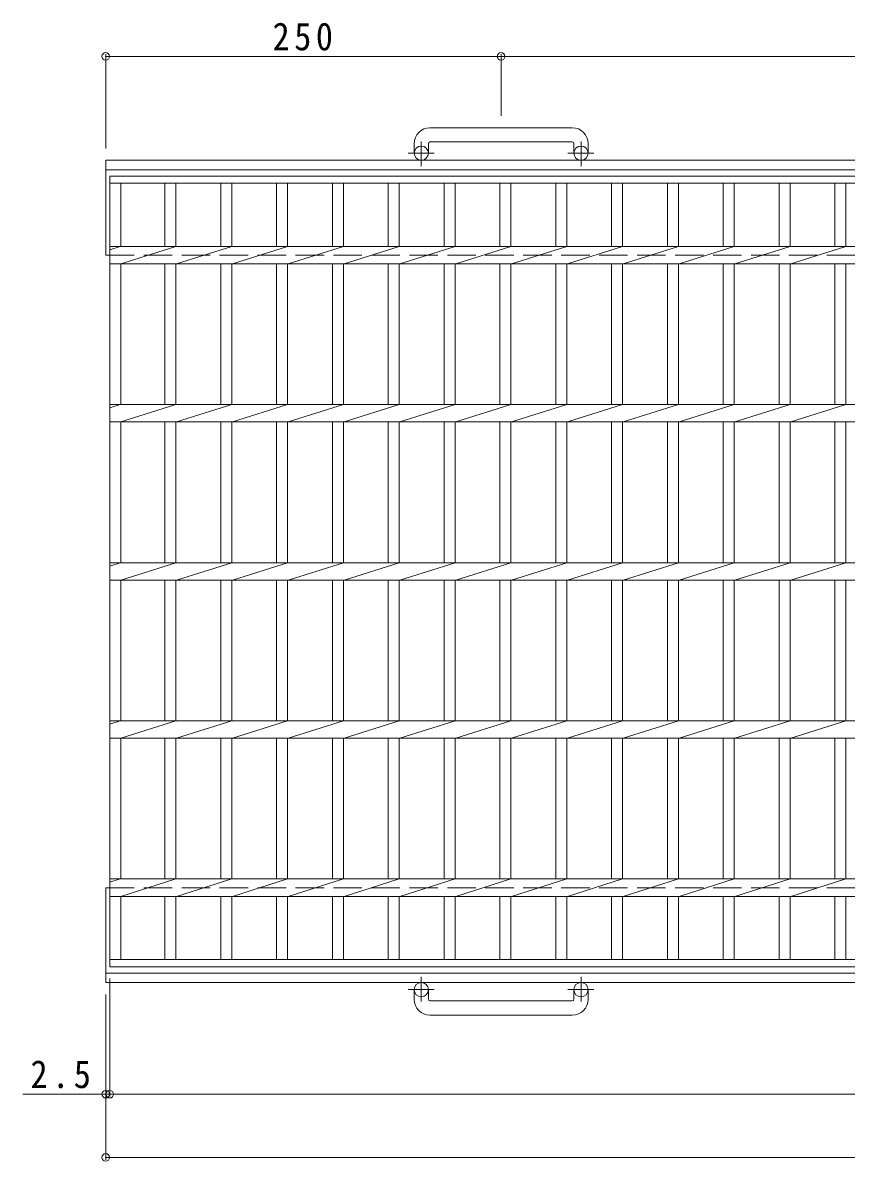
# Model space of a CAD drawing. Units: millimetres, scale not verified. Extents: x -934 to 979, y -824 to 647.
# Drawn here: x -934 to -413, y -205 to 515 of the extents above; entities that cross this region are included whole.
import ezdxf

# ---------------------------------------------------------------- set-up
doc = ezdxf.new("R2010")
doc.units = ezdxf.units.MM
doc.header["$LTSCALE"] = 6
doc.header["$PDMODE"] = 32
doc.header["$PDSIZE"] = 4.8
doc.linetypes.add('CHAIN1', pattern=[8, 5, -1, 1, -1])
doc.linetypes.add('DASHED3', pattern=[4, 3, -1])
for name, color, linetype, lineweight in [('B-1_ピット', 2, 'Continuous', 9), ('B-2_蓋', 3, 'Continuous', 9), ('B-4_寸法', 7, 'Continuous', 9)]:
    doc.layers.add(name, color=color, linetype=linetype, lineweight=lineweight)
doc.styles.add('ＭＳ ゴシック', font='')
doc.styles.get('ＭＳ ゴシック').set_extended_font_data('MS Gothic')

msp = doc.modelspace()

# ---------------------------------------------------------------- linework, layer by layer
at = {"layer": 'B-1_ピット'}
for p, q in [((-586.421, 448.231), (-676.42, 448.231)), ((-676.42, 439.231), (-586.42, 439.231)), ((-686.42, 438.232), (-686.42, 432.131)), ((-677.421, 438.232), (-677.421, 432.131)), ((-585.42, 438.232), (-585.42, 432.131)), ((-576.42, 438.232), (-576.42, 432.131)), ((-881.42, 427.631), (283.837, 427.631)), ((-881.42, 367.632), (-881.42, 427.631)), ((-881.42, 421.631), (283.837, 421.631)), ((-881.42, -92.369), (-881.42, -32.369)), ((-881.42, -86.368), (283.837, -86.368)), ((-881.42, -92.369), (283.837, -92.369)), ((-686.42, -102.969), (-686.42, -96.869)), ((-677.42, -102.969), (-677.42, -96.869)), ((-585.42, -102.969), (-585.42, -96.869)), ((-576.42, -102.969), (-576.42, -96.869)), ((-676.42, -103.969), (-586.42, -103.969)), ((-586.421, -112.969), (-676.42, -112.969))]:
    msp.add_line(p, q, dxfattribs=at)
at = {"layer": 'B-1_ピット', "linetype": 'CHAIN1'}
for p, q in [((-681.92, 424.024), (-681.92, 439.622)), ((-580.92, 424.024), (-580.92, 439.622)), ((-673.758, 432.131), (-690.165, 432.131)), ((-572.758, 432.131), (-589.164, 432.131)), ((-681.92, -88.762), (-681.92, -104.359)), ((-580.92, -88.762), (-580.92, -104.359)), ((-673.757, -96.869), (-690.165, -96.869)), ((-572.758, -96.869), (-589.164, -96.869))]:
    msp.add_line(p, q, dxfattribs=at)
at = {"layer": 'B-1_ピット', "linetype": 'DASHED3'}
for p, q in [((-881.42, 367.632), (283.837, 367.632)), ((-881.42, -32.369), (283.837, -32.369))]:
    msp.add_line(p, q, dxfattribs=at)
at = {"layer": 'B-1_ピット'}
for centre in [(-681.92, 432.131), (-580.921, 432.131), (-681.92, -96.869), (-580.92, -96.869)]:
    msp.add_circle(centre, 4.5, dxfattribs=at)
for centre, radius, start, end in [((-676.42, 438.232), 10, 90, 180), ((-586.421, 438.232), 10, 0, 90), ((-676.42, 438.232), 1, 90, 180), ((-586.42, 438.232), 1, 0, 90), ((-676.42, -102.969), 10, 180, 270), ((-676.42, -102.969), 1, 180, 270), ((-586.421, -102.969), 10, 270, 0), ((-586.42, -102.969), 1, 270, 0)]:
    msp.add_arc(centre, radius, start, end, dxfattribs=at)
at = {"layer": 'B-2_蓋'}
for p, q in [((-878.92, 417.631), (116.08, 417.631)), ((-878.92, -82.369), (-878.92, 417.631)), ((-878.92, 413.131), (116.08, 413.131)), ((-871.92, 373.132), (-871.92, 413.131)), ((-844.02, 413.131), (-844.02, 373.132)), ((-837.02, 413.131), (-837.02, 373.132)), ((-808.72, 413.131), (-808.72, 373.132)), ((-801.72, 413.131), (-801.72, 373.132)), ((-773.42, 413.131), (-773.42, 373.132)), ((-766.42, 413.131), (-766.42, 373.132)), ((-738.12, 413.131), (-738.12, 373.132)), ((-731.12, 413.131), (-731.12, 373.132)), ((-702.82, 413.131), (-702.82, 373.132)), ((-695.82, 413.131), (-695.82, 373.132)), ((-667.52, 413.131), (-667.52, 373.132)), ((-660.52, 413.131), (-660.52, 373.132)), ((-632.22, 413.131), (-632.22, 373.132)), ((-625.22, 413.131), (-625.22, 373.132)), ((-596.92, 413.131), (-596.92, 373.132)), ((-589.92, 413.131), (-589.92, 373.132)), ((-561.62, 413.131), (-561.62, 373.132)), ((-554.62, 413.131), (-554.62, 373.132)), ((-526.32, 413.131), (-526.32, 373.132)), ((-519.32, 413.131), (-519.32, 373.132)), ((-491.02, 413.131), (-491.02, 373.132)), ((-484.02, 413.131), (-484.02, 373.132)), ((-455.72, 413.131), (-455.72, 373.132)), ((-448.72, 413.131), (-448.72, 373.132)), ((-420.42, 413.131), (-420.42, 373.132)), ((-413.42, 413.131), (-413.42, 373.132)), ((-878.92, 371.051), (-872.32, 373.132)), ((-878.92, 373.131), (116.08, 373.131)), ((-871.92, 362.132), (-837.02, 373.132)), ((-836.62, 362.132), (-801.72, 373.132)), ((-801.32, 362.132), (-766.42, 373.132)), ((-766.02, 362.132), (-731.12, 373.132)), ((-730.72, 362.132), (-695.82, 373.132)), ((-695.42, 362.132), (-660.52, 373.132)), ((-660.12, 362.132), (-625.22, 373.132)), ((-624.82, 362.132), (-589.92, 373.132)), ((-589.52, 362.132), (-554.62, 373.132)), ((-554.22, 362.132), (-519.32, 373.132)), ((-518.92, 362.132), (-484.02, 373.132)), ((-483.62, 362.132), (-448.72, 373.132)), ((-448.32, 362.132), (-413.42, 373.132)), ((-878.92, 362.131), (116.08, 362.131)), ((-871.92, 273.131), (-871.92, 362.131)), ((-844.02, 362.131), (-844.02, 273.131)), ((-837.02, 362.131), (-837.02, 273.131)), ((-808.72, 362.131), (-808.72, 273.131)), ((-801.72, 362.131), (-801.72, 273.131)), ((-773.42, 362.131), (-773.42, 273.131)), ((-766.42, 362.131), (-766.42, 273.131)), ((-738.12, 362.131), (-738.12, 273.131)), ((-731.12, 362.131), (-731.12, 273.131)), ((-702.82, 362.131), (-702.82, 273.131)), ((-695.82, 362.131), (-695.82, 273.131)), ((-667.52, 362.131), (-667.52, 273.131)), ((-660.52, 362.131), (-660.52, 273.131)), ((-632.22, 362.131), (-632.22, 273.131)), ((-625.22, 362.131), (-625.22, 273.131)), ((-596.92, 362.131), (-596.92, 273.131)), ((-589.92, 362.131), (-589.92, 273.131)), ((-561.62, 362.131), (-561.62, 273.131)), ((-554.62, 362.131), (-554.62, 273.131)), ((-526.32, 362.131), (-526.32, 273.131)), ((-519.32, 362.131), (-519.32, 273.131)), ((-491.02, 362.131), (-491.02, 273.131)), ((-484.02, 362.131), (-484.02, 273.131)), ((-455.72, 362.131), (-455.72, 273.131)), ((-448.72, 362.131), (-448.72, 273.131)), ((-420.42, 362.131), (-420.42, 273.131)), ((-413.42, 362.131), (-413.42, 273.131)), ((-878.92, 271.051), (-872.32, 273.132)), ((-878.92, 273.131), (116.08, 273.131)), ((-871.92, 262.132), (-837.02, 273.132)), ((-836.62, 262.132), (-801.72, 273.132)), ((-801.32, 262.132), (-766.42, 273.132)), ((-766.02, 262.132), (-731.12, 273.132)), ((-730.72, 262.132), (-695.82, 273.132)), ((-695.42, 262.132), (-660.52, 273.132)), ((-660.12, 262.132), (-625.22, 273.132)), ((-624.82, 262.132), (-589.92, 273.132)), ((-589.52, 262.132), (-554.62, 273.132)), ((-554.22, 262.132), (-519.32, 273.132)), ((-518.92, 262.132), (-484.02, 273.132)), ((-483.62, 262.132), (-448.72, 273.132)), ((-448.32, 262.132), (-413.42, 273.132)), ((-878.92, 262.132), (116.08, 262.132)), ((-871.92, 173.131), (-871.92, 262.132)), ((-844.02, 262.132), (-844.02, 173.131)), ((-837.02, 262.132), (-837.02, 173.131)), ((-808.72, 262.132), (-808.72, 173.131)), ((-801.72, 262.132), (-801.72, 173.131)), ((-773.42, 262.132), (-773.42, 173.131)), ((-766.42, 262.132), (-766.42, 173.131)), ((-738.12, 262.132), (-738.12, 173.131)), ((-731.12, 262.132), (-731.12, 173.131)), ((-702.82, 262.132), (-702.82, 173.131)), ((-695.82, 262.132), (-695.82, 173.131)), ((-667.52, 262.132), (-667.52, 173.131)), ((-660.52, 262.132), (-660.52, 173.131)), ((-632.22, 262.132), (-632.22, 173.131)), ((-625.22, 262.132), (-625.22, 173.131)), ((-596.92, 262.132), (-596.92, 173.131)), ((-589.92, 262.132), (-589.92, 173.131)), ((-561.62, 262.132), (-561.62, 173.131)), ((-554.62, 262.132), (-554.62, 173.131)), ((-526.32, 262.132), (-526.32, 173.131)), ((-519.32, 262.132), (-519.32, 173.131)), ((-491.02, 262.132), (-491.02, 173.131)), ((-484.02, 262.132), (-484.02, 173.131)), ((-455.72, 262.132), (-455.72, 173.131)), ((-448.72, 262.132), (-448.72, 173.131)), ((-420.42, 262.132), (-420.42, 173.131)), ((-413.42, 262.132), (-413.42, 173.131)), ((-878.92, 171.051), (-872.32, 173.132)), ((-878.92, 173.131), (116.08, 173.131)), ((-871.92, 162.132), (-837.02, 173.132)), ((-836.62, 162.132), (-801.72, 173.132)), ((-801.32, 162.132), (-766.42, 173.132)), ((-766.02, 162.132), (-731.12, 173.132)), ((-730.72, 162.132), (-695.82, 173.132)), ((-695.42, 162.132), (-660.52, 173.132)), ((-660.12, 162.132), (-625.22, 173.132)), ((-624.82, 162.132), (-589.92, 173.132)), ((-589.52, 162.132), (-554.62, 173.132)), ((-554.22, 162.132), (-519.32, 173.132)), ((-518.92, 162.132), (-484.02, 173.132)), ((-483.62, 162.132), (-448.72, 173.132)), ((-448.32, 162.132), (-413.42, 173.132)), ((-878.92, 162.131), (116.08, 162.131)), ((-871.92, 73.131), (-871.92, 162.131)), ((-844.02, 162.131), (-844.02, 73.131)), ((-837.02, 162.131), (-837.02, 73.131)), ((-808.72, 162.131), (-808.72, 73.131)), ((-801.72, 162.131), (-801.72, 73.131)), ((-773.42, 162.131), (-773.42, 73.131)), ((-766.42, 162.131), (-766.42, 73.131)), ((-738.12, 162.131), (-738.12, 73.131)), ((-731.12, 162.131), (-731.12, 73.131)), ((-702.82, 162.131), (-702.82, 73.131)), ((-695.82, 162.131), (-695.82, 73.131)), ((-667.52, 162.131), (-667.52, 73.131)), ((-660.52, 162.131), (-660.52, 73.131)), ((-632.22, 162.131), (-632.22, 73.131)), ((-625.22, 162.131), (-625.22, 73.131)), ((-596.92, 162.131), (-596.92, 73.131)), ((-589.92, 162.131), (-589.92, 73.131)), ((-561.62, 162.131), (-561.62, 73.131)), ((-554.62, 162.131), (-554.62, 73.131)), ((-526.32, 162.131), (-526.32, 73.131)), ((-519.32, 162.131), (-519.32, 73.131)), ((-491.02, 162.131), (-491.02, 73.131)), ((-484.02, 162.131), (-484.02, 73.131)), ((-455.72, 162.131), (-455.72, 73.131)), ((-448.72, 162.131), (-448.72, 73.131)), ((-420.42, 162.131), (-420.42, 73.131)), ((-413.42, 162.131), (-413.42, 73.131)), ((-878.92, 71.051), (-872.32, 73.132)), ((-878.92, 73.131), (116.08, 73.131)), ((-871.92, 62.132), (-837.02, 73.132)), ((-836.62, 62.132), (-801.72, 73.132)), ((-801.32, 62.132), (-766.42, 73.132)), ((-766.02, 62.132), (-731.12, 73.132)), ((-730.72, 62.132), (-695.82, 73.132)), ((-695.42, 62.132), (-660.52, 73.132)), ((-660.12, 62.132), (-625.22, 73.132)), ((-624.82, 62.132), (-589.92, 73.132)), ((-589.52, 62.132), (-554.62, 73.132)), ((-554.22, 62.132), (-519.32, 73.132)), ((-518.92, 62.132), (-484.02, 73.132)), ((-483.62, 62.132), (-448.72, 73.132)), ((-448.32, 62.132), (-413.42, 73.132)), ((-878.92, 62.132), (116.08, 62.132)), ((-871.92, -26.869), (-871.92, 62.132)), ((-844.02, 62.132), (-844.02, -26.869)), ((-837.02, 62.132), (-837.02, -26.869)), ((-808.72, 62.132), (-808.72, -26.869)), ((-801.72, 62.132), (-801.72, -26.869)), ((-773.42, 62.132), (-773.42, -26.869)), ((-766.42, 62.132), (-766.42, -26.869)), ((-738.12, 62.132), (-738.12, -26.869)), ((-731.12, 62.132), (-731.12, -26.869)), ((-702.82, 62.132), (-702.82, -26.869)), ((-695.82, 62.132), (-695.82, -26.869)), ((-667.52, 62.132), (-667.52, -26.869)), ((-660.52, 62.132), (-660.52, -26.869)), ((-632.22, 62.132), (-632.22, -26.869)), ((-625.22, 62.132), (-625.22, -26.869)), ((-596.92, 62.132), (-596.92, -26.869)), ((-589.92, 62.132), (-589.92, -26.869)), ((-561.62, 62.132), (-561.62, -26.869)), ((-554.62, 62.132), (-554.62, -26.869)), ((-526.32, 62.132), (-526.32, -26.869)), ((-519.32, 62.132), (-519.32, -26.869)), ((-491.02, 62.132), (-491.02, -26.869)), ((-484.02, 62.132), (-484.02, -26.869)), ((-455.72, 62.132), (-455.72, -26.869)), ((-448.72, 62.132), (-448.72, -26.869)), ((-420.42, 62.132), (-420.42, -26.869)), ((-413.42, 62.132), (-413.42, -26.869)), ((-878.92, -28.949), (-872.32, -26.868)), ((-878.92, -26.869), (116.08, -26.869)), ((-871.92, -37.868), (-837.02, -26.868)), ((-836.62, -37.868), (-801.72, -26.868)), ((-801.32, -37.868), (-766.42, -26.868)), ((-766.02, -37.868), (-731.12, -26.868)), ((-730.72, -37.868), (-695.82, -26.868)), ((-695.42, -37.868), (-660.52, -26.868)), ((-660.12, -37.868), (-625.22, -26.868)), ((-624.82, -37.868), (-589.92, -26.868)), ((-589.52, -37.868), (-554.62, -26.868)), ((-554.22, -37.868), (-519.32, -26.868)), ((-518.92, -37.868), (-484.02, -26.868)), ((-483.62, -37.868), (-448.72, -26.868)), ((-448.32, -37.868), (-413.42, -26.868)), ((-878.92, -37.868), (116.08, -37.868)), ((-871.92, -77.869), (-871.92, -37.868)), ((-844.02, -37.868), (-844.02, -77.869)), ((-837.02, -37.868), (-837.02, -77.869)), ((-808.72, -37.868), (-808.72, -77.869)), ((-801.72, -37.868), (-801.72, -77.869)), ((-773.42, -37.868), (-773.42, -77.869)), ((-766.42, -37.868), (-766.42, -77.869)), ((-738.12, -37.868), (-738.12, -77.869)), ((-731.12, -37.868), (-731.12, -77.869)), ((-702.82, -37.868), (-702.82, -77.869)), ((-695.82, -37.868), (-695.82, -77.869)), ((-667.52, -37.868), (-667.52, -77.869)), ((-660.52, -37.868), (-660.52, -77.869)), ((-632.22, -37.868), (-632.22, -77.869)), ((-625.22, -37.868), (-625.22, -77.869)), ((-596.92, -37.868), (-596.92, -77.869)), ((-589.92, -37.868), (-589.92, -77.869)), ((-561.62, -37.868), (-561.62, -77.869)), ((-554.62, -37.868), (-554.62, -77.869)), ((-526.32, -37.868), (-526.32, -77.869)), ((-519.32, -37.868), (-519.32, -77.869)), ((-491.02, -37.868), (-491.02, -77.869)), ((-484.02, -37.868), (-484.02, -77.869)), ((-455.72, -37.868), (-455.72, -77.869)), ((-448.72, -37.868), (-448.72, -77.869)), ((-420.42, -37.868), (-420.42, -77.869)), ((-413.42, -37.868), (-413.42, -77.869)), ((116.08, -77.869), (-878.92, -77.869)), ((116.08, -82.369), (-878.92, -82.369))]:
    msp.add_line(p, q, dxfattribs=at)
at = {"layer": 'B-4_寸法'}
for p, q in [((-881.42, 435.131), (-881.42, 494.815)), ((-881.42, 493.315), (-631.42, 493.315)), ((-631.42, 455.731), (-631.42, 494.815)), ((-631.42, 493.315), (-131.42, 493.315)), ((-878.92, -89.869), (-878.92, -164.469)), ((-881.42, -99.869), (-881.42, -204.469)), ((-933.894, -162.969), (116.08, -162.969)), ((-881.42, -170.469), (-881.42, -164.469)), ((-881.42, -202.969), (283.837, -202.969))]:
    msp.add_line(p, q, dxfattribs=at)
for p in [(-881.42, 493.315), (-631.42, 493.315), (-881.42, -162.969), (-878.92, -162.969), (-881.42, -202.969)]:
    msp.add_point(p, dxfattribs=at)

# ---------------------------------------------------------------- texts
at = {"layer": 'B-4_寸法', "color": 2, "char_height": 17.6, "attachment_point": 7, "style": 'ＭＳ ゴシック'}
for s, insert in [('\\T1.27;\\W0.9;250', (-775.92, 496.915)), ('\\T1.27;\\W0.9;2.5', (-928.985, -159.369))]:
    msp.add_mtext(s, dxfattribs=dict(at, insert=insert))

doc.saveas('drawing.dxf')
